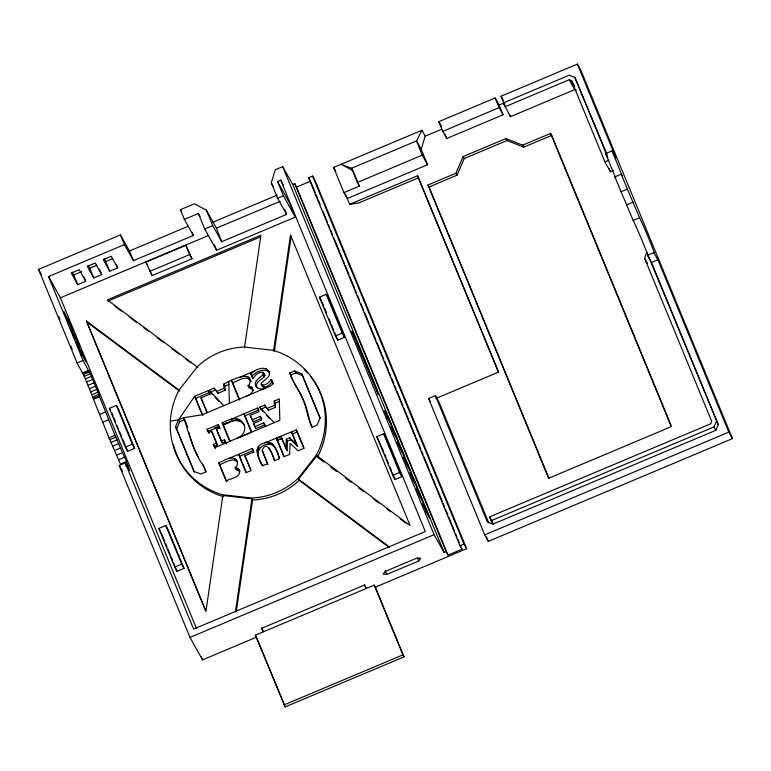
<?xml version="1.0" encoding="UTF-8"?>
<svg xmlns="http://www.w3.org/2000/svg" width="771" height="771" viewBox="0 0 771 771"><rect width="100%" height="100%" fill="white"/><g stroke="black" fill="none" stroke-linecap="round" stroke-linejoin="round"><path stroke-width="1.16" d="M263.316 372.557L264.848 375.679C262.603 379.756 254.343 381.645 256.945 387.717C251.606 381.279 260.752 377.829 263.74 373.713L262.872 372.248C258.844 371.709 255.24 374.957 253.216 378.147L252.676 378.368L250.864 373.954C255.201 369.28 265.976 364.577 269.455 372.557L267.421 369.608M286.272 439.239L287.371 441.214L287.149 450.698L286.041 448.732L286.272 439.239L289.655 437.822L296.469 444.337L297.567 446.313L290.754 439.788L289.655 437.822M262.159 450.476C266.891 438.053 273.888 456.702 274.428 460.759L279.353 458.687C277.627 451.642 273.069 438.024 263.152 443.441C252.387 446.727 258.709 459.535 262.448 465.8L267.373 463.728L262.159 450.476L263.268 452.452M262.67 465.636C256.184 455.497 255.654 446.708 268.453 443.807M179.257 389.789A76.763 74.112 -29.2 0 0 222.434 494.731L222.867 495.502L205.905 611.519L86.352 320.977L179.691 390.569L179.257 389.789L197.453 366.63A69.689 67.279 -29.2 0 1 244.041 347.027L273.107 350.285L273.541 351.065L290.513 235.049L410.095 525.581L316.293 455.227A76.763 74.112 -29.2 0 0 273.107 350.285M244.465 347.788L260.935 235.222L107.314 299.88L197.887 367.41M235.415 611.779L251.944 498.77L222.867 495.502M236.254 611.779L252.609 499.965L251.944 498.77M274.389 351.075L291.178 236.244M124.439 244.6L48.525 276.548L83.046 360.442L90.255 373.8L98.852 394.366L99.536 396.525L93.542 399.041L84.261 376.325L77.052 362.958L38.55 269.387L120.459 234.914L124.439 244.6L133.422 260.675L193.357 235.454L184.365 219.378L180.385 209.693L194.369 203.804L206.349 210.126L212.719 225.624L221.701 241.699L286.629 214.367L277.647 198.301L271.267 182.804L275.276 169.755L282.668 166.642L292.72 184.423L444.154 552.46L446.158 551.622L447.99 555.11L461.974 549.222L460.605 545.887M421.197 149.237L425.197 136.188L421.891 130.27L333.592 167.432L343.953 192.615L347.268 198.532L427.568 164.724L421.197 149.237L416.552 140.92L421.891 130.27M492.939 524.126L489.469 516.898L710.746 423.761L711.749 421.458L644.652 258.41L646.676 251.924L718.273 424.734L715.873 430.285L492.939 524.126L487.349 521.928L435.384 395.639L428.589 398.501L484.699 534.862L488.332 541.367L732.45 438.622L581.016 70.604L577.383 64.089L501.044 96.221L504.774 105.29M262.362 384.864L262.13 385.519C264.106 389.692 270.525 384.594 271.941 381.818L272.462 381.597L273.339 383.717M202.686 464.209L205.876 471.958L200.865 474.069L193.849 471.312L175.537 426.797L178.544 419.829L194.62 396.352L208.315 390.589L210.155 394.338M194.494 472.18L176.636 428.772L179.653 421.804L184.664 419.694L187.845 427.442M522.642 145.17L550.61 133.393L671.271 426.652L548.615 478.271L427.953 185.021L455.921 173.253L463.12 156.58L505.872 138.587L522.642 145.17L523.74 147.136L551.708 135.368L671.011 425.284M427.953 185.021L429.052 186.996L457.02 175.219L464.229 158.556L506.971 140.563L523.74 147.136M491.06 520.772L714.004 426.932L716.404 421.38M272.462 381.597L271.363 379.621L270.843 379.843C269.416 382.628 262.998 387.726 261.022 383.553C263.807 379.679 272.626 376.701 268.356 370.591M418.711 560.999L420.619 558.3L417.053 558.04L385.095 571.484L383.139 574.106L386.743 574.443L418.711 560.999L417.516 558.088M316.293 455.227L298.088 478.386A69.689 67.289 -29.2 0 1 251.51 497.999L222.434 494.731M389.153 547.429L299.196 480.362L298.522 479.167L316.727 455.998M170.352 421.149L178.544 419.829L183.556 417.718L202.195 414.769L246.498 396.121C249.544 395.176 253.967 392.468 252.358 388.642C252.512 385.635 245.351 386.753 249.351 384.507C255.249 367.459 226.501 382.243 223.754 384.083L223.966 388.372L225.074 390.338L218.039 393.297L214.087 388.16L209.143 390.242L223.744 405.7M234.953 467.602C238.114 465.935 238.326 461.472 235.627 459.294C230.134 455.536 223.773 461.26 218.588 462.648L226.173 481.065C230.24 478.222 239.473 478.136 239.714 471.621C240.456 468.845 232.408 465.501 236.09 469.674L239.8 471.274L238.702 469.298M252.869 378.137L251.963 375.93C256.126 372.065 263.036 368.037 268.53 371.574M236.658 438.458C242.952 436.743 247.067 429.148 243.328 423.356C238.798 415.299 228.303 419.54 222.193 422.942L229.768 441.359M239.839 377.318L255.509 370.446M228.804 458.456L252.194 448.51L254.025 452.259M231.04 419.308L257.62 408.032L258.719 409.999L244.976 415.781L243.877 413.815L251.452 432.232L238.779 437.456M224.438 424.156L235.348 419.906M461.974 549.222L460.008 545.781L308.583 177.764L312.573 176.077L315.194 180.693L466.628 548.721L375.342 587.145L374.224 585.15L255.365 635.179L285.174 706.911L404.033 656.882L375.342 587.145M184.365 219.378L198.349 213.49L200.055 216.526M198.349 213.49L204.729 228.987L216.612 250.247L295.322 217.123L283.439 195.863L277.541 181.522L280.74 180.183L283.564 185.242M120.459 234.914L129.441 250.989L188.259 226.231M72.137 272.086L73.756 274.987L81.745 271.623M88.116 265.359L89.735 268.26L96.732 265.32M104.095 258.632L105.723 261.533L112.711 258.593M438.815 121.683L495.146 97.975L499.116 105.078L503.097 114.763L446.766 138.472L442.795 131.369L438.815 121.683L441.648 126.762M212.863 222.202L277.146 195.14M292.72 184.423L294.715 183.594L296.556 187.083L310.54 181.204L315.117 192.316M576.255 90.226L574.713 89.619L510.421 116.672L503.318 102.938L569.258 75.182L574.848 77.379L606.902 154.075M204.729 228.987L212.719 225.624M277.647 198.301L283.439 195.863M425.197 136.188L441.677 129.249M499.116 105.078L503.752 103.121M85.735 281.309L79.249 269.715L71.26 273.079L77.746 284.672L85.735 281.309L83.962 277.001M101.714 274.582L95.228 262.988L87.239 266.352L93.725 277.945L101.714 274.582L99.498 269.204M117.693 267.855L111.217 256.261L103.227 259.625L109.704 271.219L117.693 267.855L116.363 264.626M442.795 131.369L499.126 107.661L503.097 114.763M206.349 210.126L216.429 228.177L280.259 201.308M504.909 106.812L569.2 79.75L571.513 80.666L574.819 86.583M48.525 276.548L60.408 297.808L208.016 235.685M145.873 262.111L185.83 245.294L191.998 258.786L152.051 275.604L145.873 262.111L147.637 265.253M357.532 181.705L352.964 170.642L340.984 164.319L351.624 168.251L357.32 182.486L422.219 155.164L427.568 164.724M149.699 271.402L189.656 254.584L191.998 258.786M343.953 192.615L359.353 186.129L358.438 183.922M107.988 301.075L260.502 236.899M345.466 194.147L349.658 204.344L417.574 175.749L498.577 371.911M418.682 177.725L358.746 202.946L349.658 204.344M80.878 354.949L82.873 354.111L86.063 361.859L79.586 350.256L76.396 342.517L82.873 354.111M77.052 362.958L83.046 360.442M82.642 372.952L88.626 370.427M82.796 373.337L88.79 370.822M615.615 177.85L605.649 153.593L612.049 150.904L616.039 158.055L577.383 64.089M83.374 374.436L89.359 371.911M84.261 376.325L90.255 373.8M85.417 378.879L91.412 376.354M571.513 80.666L604.946 161.91L608.945 160.223M86.747 381.924L92.742 379.399M88.173 385.249L94.158 382.724M89.581 388.632L95.575 386.107M604.946 161.91L610.459 171.769L613.456 170.507M90.891 391.841L96.886 389.316M319.464 297.211L326.249 294.358L328.6 298.55L344.541 337.293L337.756 340.146L335.404 335.944L319.464 297.211L321.228 300.362M92.009 394.656L98.004 392.14M718.273 424.734L651.485 262.419L647.515 255.317A19.516 0.588 67.2 0 0 647.168 253.351L646.079 250.44A19.516 0.588 67.2 0 0 638.908 233.006L637.029 228.698A19.516 0.588 67.2 0 0 633.174 220.448L614.863 176.896L621.253 174.207L622.081 175.615L612.049 150.904M92.867 396.892L98.852 394.366M93.387 398.385L99.382 395.86M99.324 396.294L114.995 435.326L126.415 461.559L120.43 464.075L109 437.851L93.33 398.819L99.536 396.525M620.973 191.757L627.372 189.068L639.564 217.759A19.516 0.588 67.2 0 1 649.221 239.627A19.516 0.588 67.2 0 1 653.914 252.628L657.875 259.721L728.817 432.117L732.45 438.622M109.376 408.36L116.373 405.411L118.715 409.613L134.655 448.356L127.668 451.295L125.316 447.093L109.376 408.36L110.552 410.461M99.748 414.422L105.743 411.897M102.582 422.248L108.576 419.723M626.756 204.845L633.145 202.156M335.404 335.944L342.189 333.091L344.541 337.293M202.195 414.769L194.62 396.352L195.718 398.328L209.423 392.555M215.186 390.136L210.252 392.208L212.68 394.791M225.074 390.338L224.862 386.059L228.91 384.353M239.126 399.224L231.551 380.807L232.649 382.782C237.786 381.308 245.621 374.822 250.565 380.373M207.091 412.707L200.98 397.855L209.779 394.145L208.315 390.589M214.087 388.16L216.94 391.321L223.966 388.372M109 437.851L114.995 435.326M109.887 439.586L115.881 437.07M633.174 220.448L639.564 217.759M111.197 442.4L117.192 439.884M112.855 446.091L118.85 443.566M301.692 373.704L320.004 418.219L316.997 425.187L311.985 427.298C307.552 418.431 306.935 408.351 302.858 399.32C299.408 390.049 292.749 382.474 289.665 373.058L294.676 370.957L301.692 373.704L320.196 417.969M289.665 373.058L290.773 375.034L295.785 372.923L302.791 375.679M114.734 450.409L120.729 447.884M125.316 447.093L132.313 444.154L134.655 448.356M116.71 455.054L122.705 452.529M118.657 459.718L124.651 457.193M285.174 706.911L256.473 637.174L202.542 659.88L189.984 637.405L119.206 465.405L125.201 462.889L129.74 470.744L126.415 461.559M217.528 445.118L216.42 443.142L213.307 444.453L214.415 446.428L217.528 445.118L212.632 433.235L211.533 431.259L208.421 432.57L207.071 429.302L218.203 424.619L220.198 428.772M263.142 411.743L259.605 407.194L264.54 405.112L268.501 410.249L275.526 407.29L275.324 403.011L274.216 401.045L279.275 398.915L279.844 420.282L214.656 447.72L213.307 444.453M207.071 429.302L208.18 431.278L219.301 426.594M222.193 422.942L223.291 424.917L229.989 422.094M260.714 409.17L265.648 407.088L268.501 410.249M275.324 403.011L279.372 401.315M125.904 466.156L127.899 465.318M226.433 443.923L225.537 441.744L222.424 443.055L221.325 441.079L216.429 429.196L219.542 427.886L218.203 424.619M252.088 419.877L260.319 416.417L261.417 418.383L253.196 421.853L250.218 415.328L259.085 411.589L257.62 408.032M267.402 408.283L274.428 405.324L274.216 401.045M647.515 255.317L653.914 252.628M265.561 426.642L264.829 424.86L255.962 428.589L254.864 426.614L253.553 423.443L261.783 419.973L260.319 416.417M254.864 426.614L263.73 422.884L264.829 424.86M221.325 441.079L224.438 439.769L225.537 441.744M651.485 262.419L657.875 259.721M265.166 442.727L296.266 429.958L303.841 448.375L298.155 450.775L290.089 443.325L289.617 454.36L283.93 456.76L276.355 438.342L280.972 436.396L287.149 450.698M218.588 462.648L219.696 464.624C224.824 463.149 232.659 456.663 237.603 462.215L236.504 460.248M252.194 448.51L253.659 452.066L244.85 455.777L250.97 470.628L246.065 472.69L238.49 454.273L239.588 456.249L253.293 450.476M276.355 438.342L277.454 440.308L282.07 438.371M296.469 444.337L291.39 432.011L292.498 433.977L297.365 431.933L304.053 448.182M287.371 441.214L290.754 439.788M386.213 418.441L388.343 417.535L391.533 425.284L387.697 418.422L384.507 410.673L388.343 417.535M435.952 398.443L498.394 372.162L417.574 175.749M158.787 528.434L165.784 525.494L168.126 529.696L184.038 568.352L177.041 571.292L174.699 567.099L158.787 528.434L160.551 531.585M376.855 436.656L383.63 433.803L385.982 438.005L401.893 476.661L395.109 479.514L392.767 475.312L376.855 436.656L383.746 451.902M174.699 567.099L181.686 564.15L184.038 568.352M392.767 475.312L399.542 472.459L401.893 476.661M189.984 637.405L434.102 534.66L444.154 552.46M484.699 534.862L728.817 432.117M460.008 545.781L464.007 544.104L466.628 548.721M284.056 704.906L402.915 654.878L404.033 656.882M277.194 440.241L281.569 438.448M246.498 396.121L270.303 386.088L273.107 383.862L271.363 379.621M223.677 423.973L227.04 422.681M229.286 421.824L232.649 420.523M214.454 427.857L217.779 426.623M232.138 421.284C236.533 419.482 242.113 421.072 244.436 425.332M264.916 388.642C261.745 389.625 257.283 389.22 255.847 385.741M266.265 444.703C274.755 441.658 277.637 452.837 279.574 458.523M252.753 389.432L249.052 387.832L247.905 385.76M262.824 374.06L264.752 375.063M89.224 323.097L87.017 322.172L86.352 320.977M268.761 448.703L270.804 451.237L274.669 460.644M114.734 306.106L121.471 311.137M129.181 316.881L136.891 322.625M143.637 327.656L148.456 331.251M157.12 337.717L163.866 342.738M171.576 348.492L179.286 354.236M186.033 359.267L190.851 362.852M324.128 462.224L317.392 457.203A76.763 74.112 -29.2 0 0 310.703 376.662M330.865 467.245L336.638 471.553M345.302 478.01L351.075 482.309M358.775 488.053L363.584 491.638M373.203 498.818L378.985 503.126M386.676 508.86L390.531 511.732M400.149 518.902L405.922 523.21M298.522 479.167L389.442 546.947M179.392 391.051L87.017 322.172L205.655 610.487M259.605 407.194L274.197 422.662M266.38 415.183L269.628 418.614M215.109 397.364L219.166 401.662M615.682 178.313L614.863 176.896M203.785 466.185C192.904 451.854 189.608 434.131 183.556 417.718L184.664 419.694M308.583 177.764L310.54 181.204M569.2 79.75L574.713 89.619M605.649 153.593L607.779 157.39M644.652 258.41L647.409 263.345M550.61 133.393L551.708 135.368M714.004 426.932L715.873 430.285M501.044 96.221L503.126 99.941M503.318 102.938L504.726 105.454M505.872 138.587L506.971 140.563M463.12 156.58L464.229 158.556M455.921 173.253L457.02 175.219M352.52 169.842L351.624 168.251L416.552 140.92L422.219 155.164M357.32 182.486L359.353 186.129M333.592 167.432L335.799 171.374M435.384 395.639L439.017 402.154L488.708 522.902M428.589 398.501L430.661 402.221M489.469 516.898L493.324 523.798M277.541 181.522L289.424 202.783L295.322 217.123M271.267 182.804L273.512 186.813M294.676 370.957L295.785 372.923M180.385 209.693L181.503 211.697M266.255 368.875L267.354 370.851M270.843 379.843L271.941 381.818M296.266 429.958L297.365 431.933M262.872 372.248L264.848 375.679M263.547 374.359L264.646 376.325M263.056 375.024L264.154 376.99M274.428 405.324L275.526 407.29M262.94 385.172L264.048 387.138M261.861 384.96L262.959 386.936M261.147 384.257L262.525 386.647M250.864 373.954L251.963 375.93M255.384 383.871L256.492 385.847M264.54 405.112L265.648 407.088M249.457 378.407L251.221 381.578M248.58 377.453L249.688 379.428M247.53 376.768L248.628 378.744M251.654 387.456L253.457 390.608M250.652 386.589L251.76 388.565M249.409 386.049L250.508 388.025M272.741 444.144L273.84 446.12M271.575 443.219L272.674 445.185M270.216 442.602L271.325 444.578M268.694 442.313L269.792 444.289M268.78 447.633L269.879 449.609M250.218 415.328L253.196 421.853M253.553 423.443L254.661 425.409M223.754 384.083L224.862 386.059M258.468 446.621L259.567 448.587M257.601 447.912L258.699 449.888M257.08 449.32L258.179 451.286M256.907 450.804L258.006 452.779M238.702 419.26L239.81 421.226M236.466 418.643L237.574 420.619M216.94 391.321L218.039 393.297M244.85 455.777L250.758 469.423M235.627 459.294L236.726 461.27M200.98 397.855L206.888 411.502M234.567 458.61L235.675 460.586M216.429 429.196L222.424 443.055M237.699 468.431L238.798 470.406M236.446 467.891L237.555 469.867M178.544 419.829L179.653 421.804M175.537 426.797L176.636 428.772M255.365 635.179L256.473 637.174M38.55 269.387L41.403 274.495M119.206 465.405L122.435 471.177M198.687 457.945L193.791 447.672L190.408 437.986M621.253 174.207L627.372 189.068M574.848 77.379L607.317 156.282M609.08 168.425L610.459 171.769M509.544 114.532L510.421 116.672M495.146 97.975L499.126 107.661M444.992 134.164L446.766 138.472M429.052 186.996L548.807 478.02M486.511 536.934L488.332 541.367M312.573 176.077L464.007 544.104M316.033 194.543L317.401 197.877M318.317 200.103L320.148 204.546M322.895 211.225L327.473 222.337M328.388 224.563L329.757 227.898M330.672 230.124L332.503 234.567M333.872 237.902L342.112 257.919M343.028 260.145L344.396 263.48M345.312 265.706L348.974 274.592M349.889 276.818L354.467 287.94M355.373 290.166L356.751 293.5M357.667 295.717L359.498 300.17M360.867 303.504L363.613 310.173M364.529 312.4L369.107 323.521M370.022 325.738L375.969 340.194M376.884 342.42L381.452 353.532M382.368 355.759L383.746 359.093M384.662 361.32L388.314 370.215M389.23 372.441L390.608 375.776M391.523 378.002L393.808 383.553M394.723 385.779L396.092 389.114M397.007 391.34L402.954 405.797M403.869 408.013L408.447 419.135M409.362 421.361L415.309 435.817M416.224 438.034L417.593 441.369M418.508 443.595L420.802 449.156M421.718 451.382L423.086 454.717M424.002 456.943L429.948 471.389M430.864 473.616L432.242 476.95M433.157 479.176L435.442 484.737M436.357 486.954L442.303 501.41M443.219 503.636L444.588 506.971M445.503 509.197L447.797 514.758M448.712 516.975L454.659 531.431M455.574 533.657L456.943 536.992M457.858 539.218L459.227 542.553M296.556 187.083L447.99 555.11M294.715 183.594L446.158 551.622M282.668 166.642L434.102 534.66M280.74 180.183L425.313 531.537L193.588 629.078L125.201 462.889M326.249 294.358L342.189 333.091M383.63 433.803L399.542 472.459M322.268 302.511L323.637 305.836M324.543 308.053L326.364 312.477M329.101 319.117L330.46 322.442M331.376 324.649L333.65 330.19M334.566 332.397L337.756 340.146M384.652 454.109L386.02 457.425M386.926 459.632L388.295 462.947M390.107 467.361L391.475 470.676M392.381 472.883L395.109 479.514M385.153 570.569L386.743 574.443M290.773 375.034C293.857 384.45 300.507 392.025 303.957 401.296C307.812 409.555 308.361 418.826 312.178 427.057M374.224 585.15L402.915 654.878M364.635 584.64L366.235 588.514L364.326 585.102L261.446 628.404L263.354 631.815L261.755 627.941M292.498 433.977L297.567 446.313M214.338 244.715L216.612 250.247M280.972 436.396L286.041 448.732M192.027 232.225L193.357 235.454M277.454 440.308L284.142 456.567M263.73 422.884L265.195 426.45M185.83 245.294L189.656 254.584M255.095 426.469L255.962 428.589M263.749 454.206L268.048 464.653M232.649 382.782L239.781 400.12M244.976 415.781L251.664 432.039M239.588 456.249L246.277 472.498M223.291 424.917L229.98 441.166M224.438 439.769L225.778 443.036M149.497 269.407L152.051 275.604M211.533 431.259L216.42 443.142M195.718 398.328L202.85 415.656M208.18 431.278L209.076 433.456M214.415 446.428L215.311 448.606M219.696 464.624L226.828 481.962M129.441 250.989L133.422 260.675M204.248 467.284L206.069 471.717M105.723 261.533L109.704 271.219M89.735 268.26L93.725 277.945M73.756 274.987L77.746 284.672M116.373 405.411L132.313 444.154M165.784 525.494L181.686 564.15M111.728 412.552L113.096 415.877M114.002 418.094L115.371 421.409M117.192 425.843L118.561 429.158M119.466 431.375L121.288 435.798M122.656 439.123L125.394 445.763M126.299 447.98L127.668 451.295M161.139 532.636L164.772 541.473M165.678 543.68L167.047 546.996M167.953 549.203L170.227 554.725M171.133 556.932L172.502 560.247M173.408 562.464L177.041 571.292M60.408 297.808L196.316 628.095M201.164 656.545L202.542 659.88M58.567 316.255L59.926 319.579M70.855 346.14L72.223 349.465M284.595 209.172L286.629 214.367M216.429 228.177L221.701 241.699M189.059 432.704L190.032 436.906M228.814 381.953L229.382 403.329M304.237 369.598A76.763 74.112 -29.2 0 1 307.59 373.029M299.196 480.362A69.689 67.289 -29.2 0 1 252.609 499.965M223.532 496.697A76.763 74.112 -29.2 0 1 173.417 444.597M353.754 334.71L351.827 331.26L378.465 394.762L353.754 334.71M394.713 433.032L390.878 426.17L394.068 433.919L397.903 440.781L394.713 433.032M401.093 448.529L397.258 441.667L400.448 449.416L404.283 456.278L401.093 448.529M407.464 464.026L403.638 457.164L406.818 464.913L410.654 471.775L407.464 464.026M413.844 479.523L410.008 472.662L413.198 480.41L417.034 487.272L413.844 479.523M420.224 495.021L416.388 488.159L419.578 495.907L423.404 502.769L420.224 495.021M426.594 510.508L422.759 503.646L425.949 511.395L429.784 518.257L426.594 510.508M70.122 323.116L63.646 311.523L66.836 319.271L73.312 330.865L70.122 323.116M76.502 338.614L70.016 327.02L73.206 334.768L79.692 346.362L76.502 338.614"/></g></svg>
